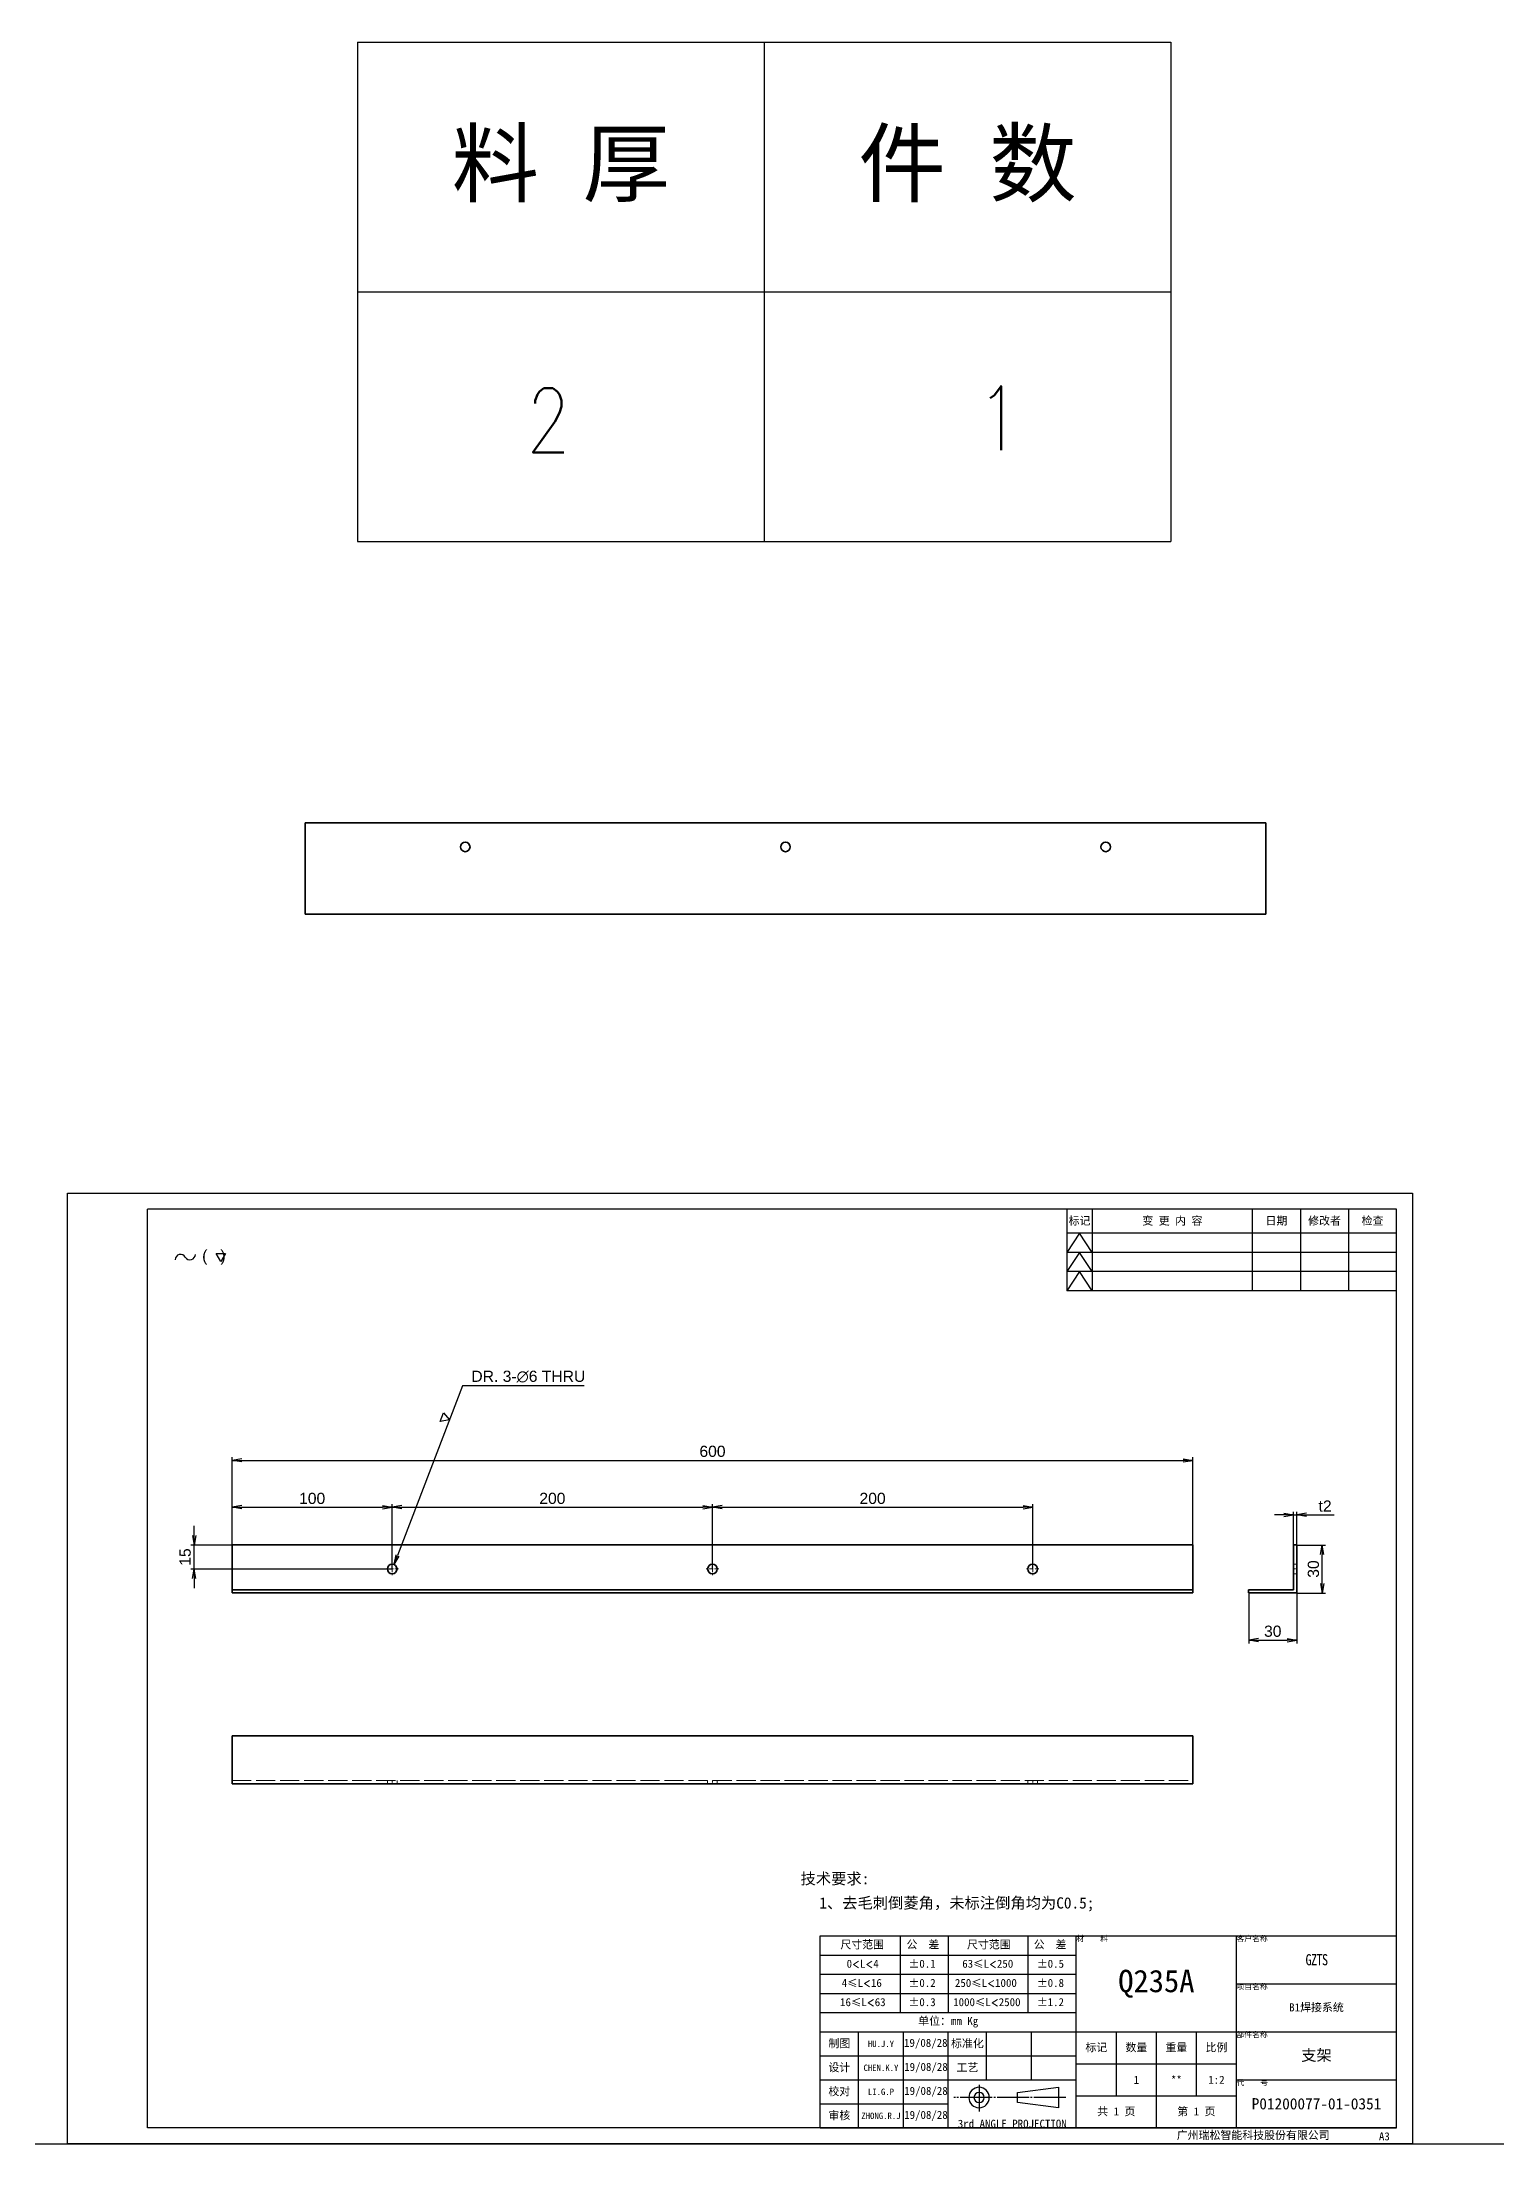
# Model space of a CAD drawing. Header units: millimetres. Extents: x -1727 to 307751, y -105919 to 6637.
# Drawn here: x 16112 to 17020, y -21091 to -19777 of the extents above; entities that cross this region are included whole.
import ezdxf
from ezdxf.enums import TextEntityAlignment as Align

# ---------------------------------------------------------------- set-up
doc = ezdxf.new("R2010")
doc.units = ezdxf.units.MM
for name, pattern in [('CENTER-HOKUTO', [23, 20, -1, 1, -1]), ('DASHDOT', [18.5, 12, -3, 0.5, -3]), ('DASHED', [15, 12, -3]), ('HIDDEN-HOKUTO', [3.8, 2.5, -1.3])]:
    doc.linetypes.add(name, pattern=pattern)
doc.layers.add('A3', color=7, linetype='Continuous', plot=False)
for name, color, linetype in [('AM_7', 2, 'CENTER-HOKUTO'), ('AM_HID', 1, 'HIDDEN-HOKUTO'), ('AM_VIS', 7, 'Continuous'), ('TITLE_FRAME', 7, 'Continuous'), ('WORD_DIM', 253, 'Continuous')]:
    doc.layers.add(name, color=color, linetype=linetype)
doc.layers.add('SOLID LINE', color=7, linetype='Continuous', lineweight=30)
doc.styles.add('DIM', font='txt.shx', dxfattribs={"width": 0.8, "bigfont": 'bigfont.shx'})
doc.styles.get("Standard").update_dxf_attribs({"font": 'arial.ttf'})
doc.dimstyles.new('RS-1-2', dxfattribs={"dimscale": 2, "dimtxt": 3.5, "dimasz": 3, "dimexe": 1, "dimexo": 0, "dimgap": 1, "dimtad": 3, "dimdsep": 46, "dimtxsty": 'Standard', "dimblk1": 'OPEN', "dimblk2": 'OPEN', "dimsah": 1, "dimcen": 0, "dimclrd": 256, "dimclre": 256, "dimclrt": 3, "dimadec": 0, "dimazin": 0, "dimtfac": 1, "dimtmove": 0, "dimatfit": 3, "dimfxl": 0, "dimtolj": 1, "dimtzin": 0, "dimarcsym": 0})

# ---------------------------------------------------------------- blocks, each defined once
blk = doc.blocks.new('shiage0')
at = {"layer": 'WORD_DIM', "color": 3, "linetype": 'Continuous'}
for centre, start, end in [((1.69, 0), 30, 180), ((4.61, 1.69), 210, 0)]:
    blk.add_arc(centre, 1.69, start, end, dxfattribs=at)
blk = doc.blocks.new('12')
at = {"layer": 'TITLE_FRAME', "color": 3, "linetype": 'Continuous'}
blk.add_lwpolyline([(20.46, 3.03), (19.01, 5.53), (21.9, 5.53)], close=True, dxfattribs=at)
blk.add_blockref('shiage0', (6.23, 3.56), dxfattribs=at)
blk.add_text('(   )', height=3.5, dxfattribs=at).set_placement((14.64, 3.08))
blk = doc.blocks.new('_OPEN')
at = {"color": 0}
for p, q in [((-1, 0.17), (0, 0)), ((-1, -0.17), (0, 0)), ((0, 0), (-1, 0))]:
    blk.add_line(p, q, dxfattribs=at)
blk = doc.blocks.new('*D799')
at = {"layer": 'DEFPOINTS', "color": 0, "linetype": 'Continuous', "ltscale": 5, "transparency": 16777216}
for p in [(16330.5, -20692.8), (16230.5, -20716.4), (16330.5, -20731.4)]:
    blk.add_point(p, dxfattribs=at)
at = {"layer": 'WORD_DIM', "linetype": 'Continuous', "lineweight": -2, "ltscale": 5, "transparency": 16777216}
for p, q in [((16230.5, -20716.4), (16230.5, -20690.8)), ((16236.5, -20692.8), (16324.5, -20692.8)), ((16330.5, -20731.4), (16330.5, -20690.8))]:
    blk.add_line(p, q, dxfattribs=at)
at = {"layer": 'WORD_DIM', "linetype": 'Continuous', "lineweight": -2, "ltscale": 5, "transparency": 16777216, "xscale": 6, "yscale": 6, "zscale": 6, "rotation": 180}
blk.add_blockref('_OPEN', (16230.5, -20692.8), dxfattribs=at)
at = {"layer": 'WORD_DIM', "linetype": 'Continuous', "lineweight": -2, "ltscale": 5, "transparency": 16777216, "xscale": 6, "yscale": 6, "zscale": 6}
blk.add_blockref('_OPEN', (16330.5, -20692.8), dxfattribs=at)
at = {"layer": 'WORD_DIM', "color": 3, "linetype": 'Continuous', "ltscale": 5, "transparency": 16777216, "insert": (16280.5, -20687.3), "char_height": 7, "attachment_point": 5}
blk.add_mtext('\\A1;100', dxfattribs=at)
blk = doc.blocks.new('*D800')
at = {"layer": 'DEFPOINTS', "color": 0, "linetype": 'Continuous', "ltscale": 5, "transparency": 16777216}
for p in [(16530.5, -20692.8), (16330.5, -20731.4), (16530.5, -20731.4)]:
    blk.add_point(p, dxfattribs=at)
at = {"layer": 'WORD_DIM', "linetype": 'Continuous', "lineweight": -2, "ltscale": 5, "transparency": 16777216}
for p, q in [((16330.5, -20731.4), (16330.5, -20690.8)), ((16336.5, -20692.8), (16524.5, -20692.8)), ((16530.5, -20731.4), (16530.5, -20690.8))]:
    blk.add_line(p, q, dxfattribs=at)
at = {"layer": 'WORD_DIM', "linetype": 'Continuous', "lineweight": -2, "ltscale": 5, "transparency": 16777216, "xscale": 6, "yscale": 6, "zscale": 6, "rotation": 180}
blk.add_blockref('_OPEN', (16330.5, -20692.8), dxfattribs=at)
at = {"layer": 'WORD_DIM', "linetype": 'Continuous', "lineweight": -2, "ltscale": 5, "transparency": 16777216, "xscale": 6, "yscale": 6, "zscale": 6}
blk.add_blockref('_OPEN', (16530.5, -20692.8), dxfattribs=at)
at = {"layer": 'WORD_DIM', "color": 3, "linetype": 'Continuous', "ltscale": 5, "transparency": 16777216, "insert": (16430.5, -20687.3), "char_height": 7, "attachment_point": 5}
blk.add_mtext('\\A1;200', dxfattribs=at)
blk = doc.blocks.new('*D801')
at = {"layer": 'DEFPOINTS', "color": 0, "linetype": 'Continuous', "ltscale": 5, "transparency": 16777216}
for p in [(16730.5, -20692.8), (16530.5, -20731.4), (16730.5, -20731.4)]:
    blk.add_point(p, dxfattribs=at)
at = {"layer": 'WORD_DIM', "linetype": 'Continuous', "lineweight": -2, "ltscale": 5, "transparency": 16777216}
for p, q in [((16530.5, -20731.4), (16530.5, -20690.8)), ((16536.5, -20692.8), (16724.5, -20692.8)), ((16730.5, -20731.4), (16730.5, -20690.8))]:
    blk.add_line(p, q, dxfattribs=at)
at = {"layer": 'WORD_DIM', "linetype": 'Continuous', "lineweight": -2, "ltscale": 5, "transparency": 16777216, "xscale": 6, "yscale": 6, "zscale": 6, "rotation": 180}
blk.add_blockref('_OPEN', (16530.5, -20692.8), dxfattribs=at)
at = {"layer": 'WORD_DIM', "linetype": 'Continuous', "lineweight": -2, "ltscale": 5, "transparency": 16777216, "xscale": 6, "yscale": 6, "zscale": 6}
blk.add_blockref('_OPEN', (16730.5, -20692.8), dxfattribs=at)
at = {"layer": 'WORD_DIM', "color": 3, "linetype": 'Continuous', "ltscale": 5, "transparency": 16777216, "insert": (16630.5, -20687.3), "char_height": 7, "attachment_point": 5}
blk.add_mtext('\\A1;200', dxfattribs=at)
blk = doc.blocks.new('*D802')
at = {"layer": 'DEFPOINTS', "color": 0, "linetype": 'Continuous', "ltscale": 5, "transparency": 16777216}
for p in [(16830.5, -20663.5), (16230.5, -20716.4), (16830.5, -20716.4)]:
    blk.add_point(p, dxfattribs=at)
at = {"layer": 'WORD_DIM', "linetype": 'Continuous', "lineweight": -2, "ltscale": 5, "transparency": 16777216}
for p, q in [((16230.5, -20716.4), (16230.5, -20661.5)), ((16236.5, -20663.5), (16824.5, -20663.5)), ((16830.5, -20716.4), (16830.5, -20661.5))]:
    blk.add_line(p, q, dxfattribs=at)
at = {"layer": 'WORD_DIM', "linetype": 'Continuous', "lineweight": -2, "ltscale": 5, "transparency": 16777216, "xscale": 6, "yscale": 6, "zscale": 6, "rotation": 180}
blk.add_blockref('_OPEN', (16230.5, -20663.5), dxfattribs=at)
at = {"layer": 'WORD_DIM', "linetype": 'Continuous', "lineweight": -2, "ltscale": 5, "transparency": 16777216, "xscale": 6, "yscale": 6, "zscale": 6}
blk.add_blockref('_OPEN', (16830.5, -20663.5), dxfattribs=at)
at = {"layer": 'WORD_DIM', "color": 3, "linetype": 'Continuous', "ltscale": 5, "transparency": 16777216, "insert": (16530.5, -20657.9), "char_height": 7, "attachment_point": 5}
blk.add_mtext('\\A1;600', dxfattribs=at)
blk = doc.blocks.new('*D803')
at = {"layer": 'DEFPOINTS', "color": 0, "linetype": 'Continuous', "ltscale": 5, "transparency": 16777216}
for p in [(16865.4, -20746.4), (16895.4, -20744.2), (16895.4, -20775.9)]:
    blk.add_point(p, dxfattribs=at)
at = {"layer": 'WORD_DIM', "linetype": 'Continuous', "lineweight": -2, "ltscale": 5, "transparency": 16777216}
for p, q in [((16865.4, -20746.4), (16865.4, -20777.9)), ((16895.4, -20744.2), (16895.4, -20777.9)), ((16871.4, -20775.9), (16889.4, -20775.9))]:
    blk.add_line(p, q, dxfattribs=at)
at = {"layer": 'WORD_DIM', "linetype": 'Continuous', "lineweight": -2, "ltscale": 5, "transparency": 16777216, "xscale": 6, "yscale": 6, "zscale": 6, "rotation": 180}
blk.add_blockref('_OPEN', (16865.4, -20775.9), dxfattribs=at)
at = {"layer": 'WORD_DIM', "linetype": 'Continuous', "lineweight": -2, "ltscale": 5, "transparency": 16777216, "xscale": 6, "yscale": 6, "zscale": 6}
blk.add_blockref('_OPEN', (16895.4, -20775.9), dxfattribs=at)
at = {"layer": 'WORD_DIM', "color": 3, "linetype": 'Continuous', "ltscale": 5, "transparency": 16777216, "insert": (16880.4, -20770.3), "char_height": 7, "attachment_point": 5}
blk.add_mtext('\\A1;30', dxfattribs=at)
blk = doc.blocks.new('*D804')
at = {"layer": 'DEFPOINTS', "color": 0, "linetype": 'Continuous', "ltscale": 5, "transparency": 16777216}
for p in [(16895.4, -20716.4), (16911.3, -20716.4), (16895.4, -20746.4)]:
    blk.add_point(p, dxfattribs=at)
at = {"layer": 'WORD_DIM', "linetype": 'Continuous', "lineweight": -2, "ltscale": 5, "transparency": 16777216}
for p, q in [((16895.4, -20716.4), (16913.3, -20716.4)), ((16911.3, -20740.4), (16911.3, -20722.4)), ((16895.4, -20746.4), (16913.3, -20746.4))]:
    blk.add_line(p, q, dxfattribs=at)
at = {"layer": 'WORD_DIM', "linetype": 'Continuous', "lineweight": -2, "ltscale": 5, "transparency": 16777216, "xscale": 6, "yscale": 6, "zscale": 6}
for p, rotation in [((16911.3, -20716.4), 90), ((16911.3, -20746.4), 270)]:
    blk.add_blockref('_OPEN', p, dxfattribs=dict(at, rotation=rotation))
at = {"layer": 'WORD_DIM', "color": 3, "linetype": 'Continuous', "ltscale": 5, "transparency": 16777216, "insert": (16905.8, -20731.4), "char_height": 7, "attachment_point": 5, "rotation": 90}
blk.add_mtext('\\A1;30', dxfattribs=at)
blk = doc.blocks.new('*D805')
at = {"layer": 'DEFPOINTS', "color": 0, "linetype": 'Continuous', "ltscale": 5, "transparency": 16777216}
for p in [(16895.4, -20697.6), (16893.4, -20716.4), (16895.4, -20716.4)]:
    blk.add_point(p, dxfattribs=at)
at = {"layer": 'WORD_DIM', "linetype": 'Continuous', "lineweight": -2, "ltscale": 5, "transparency": 16777216}
for p, q in [((16893.4, -20716.4), (16893.4, -20695.6)), ((16895.4, -20716.4), (16895.4, -20695.6)), ((16887.4, -20697.6), (16881.4, -20697.6)), ((16893.4, -20697.6), (16895.4, -20697.6)), ((16901.4, -20697.6), (16918.8, -20697.6))]:
    blk.add_line(p, q, dxfattribs=at)
at = {"layer": 'WORD_DIM', "linetype": 'Continuous', "lineweight": -2, "ltscale": 5, "transparency": 16777216, "xscale": 6, "yscale": 6, "zscale": 6}
blk.add_blockref('_OPEN', (16893.4, -20697.6), dxfattribs=at)
at = {"layer": 'WORD_DIM', "linetype": 'Continuous', "lineweight": -2, "ltscale": 5, "transparency": 16777216, "xscale": 6, "yscale": 6, "zscale": 6, "rotation": 180}
blk.add_blockref('_OPEN', (16895.4, -20697.6), dxfattribs=at)
at = {"layer": 'WORD_DIM', "color": 3, "linetype": 'Continuous', "ltscale": 5, "transparency": 16777216, "insert": (16913.1, -20692.1), "char_height": 7, "attachment_point": 5}
blk.add_mtext('\\A1;t2', dxfattribs=at)
blk = doc.blocks.new('*D806')
at = {"layer": 'DEFPOINTS', "color": 0, "linetype": 'Continuous', "ltscale": 5, "transparency": 16777216}
for p in [(16329.4, -20734.2), (16331.6, -20728.6)]:
    blk.add_point(p, dxfattribs=at)
at = {"layer": 'WORD_DIM', "linetype": 'Continuous', "lineweight": -2, "ltscale": 5, "transparency": 16777216}
for p, q in [((16374.3, -20617), (16333.7, -20723)), ((16450.3, -20617), (16374.3, -20617))]:
    blk.add_line(p, q, dxfattribs=at)
at = {"layer": 'WORD_DIM', "linetype": 'Continuous', "lineweight": -2, "ltscale": 5, "transparency": 16777216, "xscale": 6, "yscale": 6, "zscale": 6, "rotation": 249.0302256925835}
blk.add_blockref('_OPEN', (16331.6, -20728.6), dxfattribs=at)
at = {"layer": 'WORD_DIM', "color": 3, "linetype": 'Continuous', "ltscale": 5, "transparency": 16777216, "insert": (16415.5, -20611.2), "char_height": 7, "attachment_point": 5}
blk.add_mtext('\\A1;DR. 3-∅6 THRU', dxfattribs=at)
blk = doc.blocks.new('shiage1')
at = {"layer": 'WORD_DIM', "color": 3, "linetype": 'Continuous'}
for p, q in [((0, 0), (-1.44, 2.5)), ((-1.44, 2.5), (1.44, 2.5)), ((1.44, 2.5), (0, 0))]:
    blk.add_line(p, q, dxfattribs=at)
blk = doc.blocks.new('*D821')
at = {"layer": 'DEFPOINTS', "color": 0, "linetype": 'Continuous', "ltscale": 5, "transparency": 16777216}
for p in [(16206.8, -20716.4), (16230.5, -20716.4), (16330.5, -20731.4)]:
    blk.add_point(p, dxfattribs=at)
at = {"layer": 'WORD_DIM', "linetype": 'Continuous', "lineweight": -2, "ltscale": 5, "transparency": 16777216}
for p, q in [((16206.8, -20710.4), (16206.8, -20704.4)), ((16230.5, -20716.4), (16204.8, -20716.4)), ((16206.8, -20731.4), (16206.8, -20716.4)), ((16330.5, -20731.4), (16204.8, -20731.4)), ((16206.8, -20737.4), (16206.8, -20743.4))]:
    blk.add_line(p, q, dxfattribs=at)
at = {"layer": 'WORD_DIM', "linetype": 'Continuous', "lineweight": -2, "ltscale": 5, "transparency": 16777216, "xscale": 6, "yscale": 6, "zscale": 6}
for p, rotation in [((16206.8, -20716.4), 270), ((16206.8, -20731.4), 90)]:
    blk.add_blockref('_OPEN', p, dxfattribs=dict(at, rotation=rotation))
at = {"layer": 'WORD_DIM', "color": 3, "linetype": 'Continuous', "ltscale": 5, "transparency": 16777216, "insert": (16201.2, -20723.9), "char_height": 7, "attachment_point": 5, "rotation": 90}
blk.add_mtext('\\A1;15', dxfattribs=at)
blk = doc.blocks.new('*T16')
at = {"color": 0, "linetype": 'ByBlock', "lineweight": -2, "transparency": 16777216}
for p, q in [((0, 0), (127, 0)), ((0, 0), (0, -78)), ((63.5, 0), (63.5, -78)), ((127, 0), (127, -78)), ((0, -39), (127, -39)), ((0, -78), (127, -78))]:
    blk.add_line(p, q, dxfattribs=at)
at = {"color": 0, "transparency": 16777216, "char_height": 10, "width": 60.5, "attachment_point": 5}
for s, insert in [('{\\fSimSun|b0|i0|c134|p2;料 厚}', (31.75, -19.5)), ('{\\fSimSun|b0|i0|c134|p2;件 数}', (95.25, -19.5))]:
    blk.add_mtext(s, dxfattribs=dict(at, insert=insert))
blk = doc.blocks.new('拆图参数')
blk.add_blockref('*T16', (-63.5, 78))
at = {"style": 'DIM', "width": 0.8}
blk.add_attdef('6', text='', height=10, dxfattribs=at).set_placement((-37.13, 18.91), align=Align.MIDDLE_LEFT)
blk.add_attdef('1', text='', height=10, dxfattribs=at).set_placement((36.65, 19.27), align=Align.MIDDLE_CENTER)

msp = doc.modelspace()

# ---------------------------------------------------------------- linework, layer by layer
msp.add_line((-591.11251, -21090.61879), (40486.51144, -21090.61879))
at = {"layer": 'A3', "linetype": 'Continuous'}
msp.add_lwpolyline([(16127.7187, -20496.5619), (16967.7187, -20496.5619), (16967.7187, -21090.5619), (16127.7187, -21090.5619)], close=True, dxfattribs=at)
at = {"layer": 'AM_7', "linetype": 'DASHDOT', "lineweight": 13, "ltscale": 0.195}
for p, q in [((16334.38746, -20731.36061), (16326.58747, -20731.36061)), ((16534.38746, -20731.36061), (16526.58747, -20731.36061)), ((16734.38746, -20731.36061), (16726.58747, -20731.36061))]:
    msp.add_line(p, q, dxfattribs=at)
at = {"layer": 'AM_7', "linetype": 'DASHDOT', "lineweight": 13, "ltscale": 0.194995}
for p, q in [((16330.48749, -20727.46071), (16330.48749, -20735.26052)), ((16530.48749, -20727.46071), (16530.48749, -20735.26052)), ((16730.48749, -20727.46071), (16730.48749, -20735.26052))]:
    msp.add_line(p, q, dxfattribs=at)
at = {"layer": 'AM_7', "linetype": 'DASHDOT', "lineweight": 13, "ltscale": 0.060014}
msp.add_line((16895.5524, -20731.36061), (16893.15182, -20731.36061), dxfattribs=at)
at = {"layer": 'AM_7', "linetype": 'DASHDOT', "lineweight": 13, "ltscale": 0.059999}
for p, q in [((16330.48749, -20865.73049), (16330.48749, -20863.33052)), ((16530.48749, -20865.73049), (16530.48749, -20863.33052)), ((16730.48749, -20865.73049), (16730.48749, -20863.33052))]:
    msp.add_line(p, q, dxfattribs=at)
at = {"layer": 'AM_HID', "linetype": 'DASHED', "lineweight": 13, "ltscale": 0.05}
for p, q in [((16895.35232, -20728.36061), (16893.35232, -20728.36061)), ((16895.35232, -20728.36061), (16893.35232, -20728.36061)), ((16895.35232, -20728.36061), (16893.35232, -20728.36061)), ((16895.35232, -20734.36061), (16893.35232, -20734.36061)), ((16895.35232, -20734.36061), (16893.35232, -20734.36061)), ((16895.35232, -20734.36061), (16893.35232, -20734.36061)), ((16327.48749, -20865.53051), (16327.48749, -20863.53051)), ((16333.48749, -20865.53051), (16333.48749, -20863.53051)), ((16527.48749, -20865.53051), (16527.48749, -20863.53051)), ((16533.48749, -20865.53051), (16533.48749, -20863.53051)), ((16727.48749, -20865.53051), (16727.48749, -20863.53051)), ((16733.48749, -20865.53051), (16733.48749, -20863.53051))]:
    msp.add_line(p, q, dxfattribs=at)
at = {"layer": 'AM_HID', "linetype": 'DASHED', "lineweight": 13}
msp.add_line((16230.48761, -20863.53051), (16830.48761, -20863.53051), dxfattribs=at)
at = {"layer": 'AM_VIS', "lineweight": 35}
for p, q in [((16876.09739, -20265.19015), (16276.09739, -20265.19015)), ((16276.09739, -20265.19015), (16276.09739, -20322.19015)), ((16876.09739, -20322.19015), (16876.09739, -20265.19015)), ((16876.09739, -20322.19015), (16276.09739, -20322.19015)), ((16830.48761, -20716.36061), (16230.48761, -20716.36061)), ((16230.48761, -20716.36061), (16230.48761, -20744.36061)), ((16830.48761, -20744.36061), (16830.48761, -20716.36061)), ((16893.35232, -20744.36061), (16893.35232, -20716.36061)), ((16895.35232, -20716.36061), (16895.35232, -20746.36061)), ((16830.48761, -20744.36061), (16230.48761, -20744.36061)), ((16830.48761, -20746.36061), (16230.48761, -20746.36061)), ((16865.35232, -20744.36061), (16893.35232, -20744.36061)), ((16895.35232, -20746.36061), (16865.35232, -20746.36061)), ((16230.48761, -20835.53051), (16230.48761, -20865.53051)), ((16830.48761, -20835.53051), (16230.48761, -20835.53051)), ((16830.48761, -20865.53051), (16830.48761, -20835.53051)), ((16830.48761, -20865.53051), (16230.48761, -20865.53051))]:
    msp.add_line(p, q, dxfattribs=at)
at = {"layer": 'AM_VIS', "linetype": 'Continuous'}
for p, q in [((16957.7187, -20506.5619), (16177.7187, -20506.5619)), ((16177.7187, -21080.5619), (16177.7187, -20506.5619)), ((16957.7187, -21080.5619), (16957.7187, -20506.5619)), ((16957.7187, -21080.5619), (16177.7187, -21080.5619))]:
    msp.add_line(p, q, dxfattribs=at)
at = {"layer": 'AM_VIS', "lineweight": 35, "ltscale": 0.05}
for p, q in [((16893.35232, -20716.36061), (16895.35232, -20716.36061)), ((16230.48761, -20746.36061), (16230.48761, -20744.36061)), ((16830.48761, -20746.36061), (16830.48761, -20744.36061)), ((16865.35232, -20746.36061), (16865.35232, -20744.36061))]:
    msp.add_line(p, q, dxfattribs=at)
at = {"layer": 'AM_VIS', "lineweight": 35}
for centre in [(16376.09727, -20280.19015), (16576.09727, -20280.19015), (16776.09727, -20280.19015), (16330.48749, -20731.36061), (16530.48749, -20731.36061), (16730.48749, -20731.36061)]:
    msp.add_circle(centre, 3, dxfattribs=at)
at = {"layer": 'TITLE_FRAME', "linetype": 'Continuous'}
for p, q in [((16751.7187, -20506.5619), (16751.7187, -20557.5619)), ((16767.7187, -20506.5619), (16767.7187, -20557.5619)), ((16867.7187, -20557.5619), (16867.7187, -20506.5619)), ((16897.7187, -20506.5619), (16897.7187, -20557.5619)), ((16927.7187, -20506.5619), (16927.7187, -20557.5619)), ((16957.7187, -20557.5619), (16957.7187, -20506.5619)), ((16957.7187, -20521.5619), (16751.7187, -20521.5619)), ((16759.7187, -20521.5619), (16751.7187, -20533.5619)), ((16767.7187, -20533.5619), (16759.7187, -20521.5619)), ((16957.7187, -20533.5619), (16751.7187, -20533.5619)), ((16759.7187, -20533.5619), (16751.7187, -20545.5619)), ((16767.7187, -20545.5619), (16759.7187, -20533.5619)), ((16957.7187, -20545.5619), (16751.7187, -20545.5619)), ((16759.7187, -20545.5619), (16751.7187, -20557.5619)), ((16767.7187, -20557.5619), (16759.7187, -20545.5619)), ((16957.7187, -20557.5619), (16751.7187, -20557.5619)), ((16597.7187, -20960.5619), (16957.7187, -20960.5619)), ((16597.7187, -21080.5619), (16597.7187, -20960.5619)), ((16597.7187, -20972.5619), (16757.7187, -20972.5619)), ((16647.7187, -20960.5619), (16647.7187, -21008.5619)), ((16677.7187, -20960.5619), (16677.7187, -21008.5619)), ((16727.7187, -21008.5619), (16727.7187, -20960.5619)), ((16757.7187, -21080.5619), (16757.7187, -20960.5619)), ((16857.7187, -21080.5619), (16857.7187, -20960.5619)), ((16957.7187, -21080.5619), (16957.7187, -20960.5619)), ((16597.7187, -20984.5619), (16757.7187, -20984.5619)), ((16597.7187, -20996.5619), (16757.7187, -20996.5619)), ((16857.7187, -20990.5619), (16957.7187, -20990.5619)), ((16597.7187, -21008.5619), (16757.7187, -21008.5619)), ((16597.7187, -21020.5619), (16957.7187, -21020.5619)), ((16621.7187, -21080.5619), (16621.7187, -21020.5619)), ((16649.7187, -21080.5619), (16649.7187, -21020.5619)), ((16677.7187, -21080.5619), (16677.7187, -21020.5619)), ((16701.7187, -21050.5619), (16701.7187, -21020.5619)), ((16729.7187, -21050.5619), (16729.7187, -21020.5619)), ((16782.7187, -21060.5619), (16782.7187, -21020.5619)), ((16807.7187, -21080.5619), (16807.7187, -21020.5619)), ((16832.7187, -21060.5619), (16832.7187, -21020.5619)), ((16597.7187, -21035.5619), (16757.7187, -21035.5619)), ((16597.7187, -21050.5619), (16757.7187, -21050.5619)), ((16757.7187, -21040.5619), (16857.7187, -21040.5619)), ((16857.7187, -21050.5619), (16957.7187, -21050.5619)), ((16757.7187, -21060.5619), (16857.7187, -21060.5619)), ((16597.7187, -21065.5619), (16677.7187, -21065.5619)), ((16597.7187, -21080.5619), (16957.7187, -21080.5619)), ((16597.7187, -21080.5619), (16957.7187, -21080.5619))]:
    msp.add_line(p, q, dxfattribs=at)
at = {"layer": 'TITLE_FRAME', "color": 2, "linetype": 'CENTER-HOKUTO'}
for p, q in [((16751.19887, -21061.59706), (16681.18287, -21061.59706)), ((16696.98767, -21053.72506), (16696.98767, -21070.26266))]:
    msp.add_line(p, q, dxfattribs=at)
at = {"layer": 'TITLE_FRAME', "color": 3, "linetype": 'Continuous'}
for p, q in [((16720.98767, -21058.39706), (16746.58767, -21055.19706)), ((16720.98767, -21064.79706), (16720.98767, -21058.39706)), ((16746.58767, -21067.99706), (16720.98767, -21064.79706)), ((16746.58767, -21055.19706), (16746.58767, -21067.99706))]:
    msp.add_line(p, q, dxfattribs=at)
for radius in [6.4, 3.2]:
    msp.add_arc((16696.98767, -21061.59706), radius, 0, 359.98938268, dxfattribs=at)

# ---------------------------------------------------------------- block references
at = {"xscale": 4, "yscale": 4, "zscale": 4}
msp.add_blockref('拆图参数', (16562.81396, -20089.32624), dxfattribs=at).add_auto_attribs({'1': '1', '6': '2'})
at = {"layer": 'WORD_DIM', "color": 4, "linetype": 'Continuous', "ltscale": 5, "xscale": 2, "yscale": 2, "zscale": 2}
msp.add_blockref('12', (16182.52092, -20545.28217), dxfattribs=at)
at = {"layer": 'WORD_DIM', "color": 3, "linetype": 'Continuous', "ltscale": 5, "xscale": 2.000000000001089, "yscale": 2, "zscale": 2, "rotation": 69.03022569249966}
msp.add_blockref('shiage1', (16366.18093, -20638.22922), dxfattribs=at)

# ---------------------------------------------------------------- texts
at = {"layer": 'SOLID LINE', "ltscale": 0.5}
for s, insert, char_height, width, attachment_point in [('\\pt30;{\\fSimHei|b0|i0|c134|p2;\\C3;标记}', (16759.7187, -20514.0619), 5, 16, 5), ('\\pt30;{\\fSimHei|b0|i0|c134|p2;\\C3;变 更 内 容}', (16817.7187, -20514.0619), 5, 100, 5), ('\\pt30;{\\fSimHei|b0|i0|c134|p2;\\C3;日期}', (16882.7187, -20514.0619), 5, 30, 5), ('\\pt30;{\\fSimHei|b0|i0|c134|p2;\\C3;修改者}', (16912.7187, -20514.0619), 5, 30, 5), ('\\pt30;{\\fSimHei|b0|i0|c134|p2;\\C3;检查}', (16942.7187, -20514.0619), 5, 30, 5), ('\\pt42;{\\fSimHei|b0|i0|c134|p2;\\C3;技术要求:}', (16585.51948, -20921.36589), 7, 60.121052, 1), ('\\pt42;{\\fSimHei|b0|i0|c134|p2;\\C3;\\P1、去毛刺倒菱角，未标注倒角均为C0.5;}', (16597.21813, -20924.84831), 7, 223.1818704, 1), ('{\\fSimHei|b0|i0|c134|p2;\\C3;材    料}', (16757.7187, -20960.5619), 3.5, 100, 1), ('\\pt21;{\\fSimHei|b0|i0|c134|p2;\\C3;客户名称}', (16857.7187, -20960.5619), 3.5, 100, 1), ('\\pt30;{\\fSimHei|b0|i0|c134|p2;\\C3;尺寸范围}', (16610.35863, -20963.50402), 5, 90.6030377, 1), ('\\pt30;{\\fSimHei|b0|i0|c134|p2;\\C3;公  差}', (16651.66611, -20963.50402), 5, 90.6030377, 1), ('\\pt30;{\\fSimHei|b0|i0|c134|p2;\\C3;尺寸范围}', (16689.45353, -20963.50402), 5, 90.6030377, 1), ('\\pt30;{\\fSimHei|b0|i0|c134|p2;\\C3;公  差}', (16731.13083, -20963.50402), 5, 90.6030377, 1), ('{\\fSimHei|b0|i0|c134|p2;\\W0.8;\\T0.9;\\C3;GZTS}', (16907.7187, -20975.5619), 7, 100, 5), ('\\pt30;{\\fSimHei|b0|i0|c134|p2;\\C3;0\\Fromans,bigfont|c134;\\H0.9583x;<\\fSimHei|b0|i0|c134|p2;\\H1.044x;L\\Fromans,bigfont|c134;\\H0.9583x;<\\fSimHei|b0|i0|c134|p2;\\H1.044x;4}', (16614.27977, -20975.50402), 5, 90.6030377, 1), ('\\pt30;{\\fSimHei|b0|i0|c134|p2;\\C3;%%P0.1}', (16652.88339, -20975.50402), 5, 90.6030377, 1), ('\\pt30;{\\fSimHei|b0|i0|c134|p2;\\C3;63\\H0.9583x;≤\\H1.044x;L\\Fromans,bigfont|c134;\\H0.9579x;<\\fSimHei|b0|i0|c134|p2;\\H1.044x;250}', (16686.48607, -20975.50402), 5, 90.6030377, 1), ('\\pt30;{\\fSimHei|b0|i0|c134|p2;\\C3;%%P0.5}', (16733.02404, -20975.50402), 5, 90.6030377, 1), ('\\pt84;{\\fSimHei|b0|i0|c134|p2;\\C3;Q235A}', (16807.7187, -20990.5619), 14, 100, 5), ('\\pt30;{\\fSimHei|b0|i0|c134|p2;\\C3;16\\H0.9583x;≤\\H1.044x;L\\Fromans,bigfont|c134;\\H0.9579x;<\\fSimHei|b0|i0|c134|p2;\\H1.044x;63}', (16610.18164, -20999.50402), 5, 90.6030377, 1), ('\\pt30;{\\fSimHei|b0|i0|c134|p2;\\C3;4\\H0.9583x;≤\\H1.043x;L\\Fromans,bigfont|c134;\\H0.9588x;<\\fSimHei|b0|i0|c134|p2;\\H1.043x;16}', (16611.21173, -20987.50402), 5, 90.6030377, 1), ('\\pt30;{\\fSimHei|b0|i0|c134|p2;\\C3;%%P0.2}', (16652.88339, -20987.50402), 5, 90.6030377, 1), ('\\pt30;{\\fSimHei|b0|i0|c134|p2;\\C3;%%P0.3}', (16652.88339, -20999.50402), 5, 90.6030377, 1), ('\\pt30;{\\fSimHei|b0|i0|c134|p2;\\C3;250\\H0.9583x;≤\\H1.044x;L\\Fromans,bigfont|c134;\\H0.9579x;<\\fSimHei|b0|i0|c134|p2;\\H1.044x;1000}', (16681.92079, -20987.50402), 5, 90.6030377, 1), ('\\pt30;{\\fSimHei|b0|i0|c134|p2;\\C3;%%P0.8}', (16733.02404, -20987.50402), 5, 90.6030377, 1), ('\\pt30;{\\fSimHei|b0|i0|c134|p2;\\C3;%%P1.2}', (16733.02404, -20999.50402), 5, 90.6030377, 1), ('\\pt21;{\\fSimHei|b0|i0|c134|p2;\\C3;项目名称}', (16857.7187, -20990.5619), 3.5, 100, 1), ('\\pt30;{\\fSimHei|b0|i0|c134|p2;\\C3;单位：mm Kg}', (16677.7187, -21014.5619), 5, 160, 5), ('{\\fSimHei|b0|i0|c134|p2;\\C3;B1焊接系统}', (16907.7187, -21005.5619), 5, 100, 5), ('\\pt30;{\\fSimHei|b0|i0|c134|p2;\\C3;制图}', (16609.7187, -21028.0619), 5, 24, 5), ('\\pt240;{\\fSimHei|b0|i0|c134|p2;\\C3;19/08/28}', (16663.7187, -21028.0619), 5, 28, 5), ('\\pt30;{\\fSimHei|b0|i0|c134|p2;\\C3;标准化}', (16689.7187, -21028.0619), 5, 24, 5), ('\\pt21;{\\fSimHei|b0|i0|c134|p2;\\C3;部件名称}', (16857.7187, -21020.5619), 3.5, 100, 1), ('\\pt144;{\\fSimHei|b0|i0|c134|p2;\\H0.8x;\\C3;HU.J.Y}', (16635.7187, -21028.0619), 5, 28, 5), ('\\pt30;{\\fSimHei|b0|i0|c134|p2;\\C3;标记}', (16770.2187, -21030.5619), 5, 25, 5), ('\\pt30;{\\fSimHei|b0|i0|c134|p2;\\C3;数量}', (16795.2187, -21030.5619), 5, 25, 5), ('\\pt30;{\\fSimHei|b0|i0|c134|p2;\\C3;重量}', (16820.2187, -21030.5619), 5, 25, 5), ('\\pt30;{\\fSimHei|b0|i0|c134|p2;\\C3;比例}', (16845.2187, -21030.5619), 5, 25, 5), ('{\\fSimHei|b0|i0|c134|p2;\\C3;支架}', (16907.7187, -21035.5619), 7, 100, 5), ('\\pt30;{\\fSimHei|b0|i0|c134|p2;\\C3;设计}', (16609.7187, -21043.0619), 5, 24, 5), ('\\pt1152;{\\fSimHei|b0|i0|c134|p2;\\H0.8x;\\C3;CHEN.K.Y}', (16635.7187, -21043.0619), 5, 28, 5), ('\\pt240;{\\fSimHei|b0|i0|c134|p2;\\C3;19/08/28}', (16663.81998, -21043.0619), 5, 27.7974572, 5), ('\\pt30;{\\fSimHei|b0|i0|c134|p2;\\C3;工艺}', (16689.7187, -21043.0619), 5, 24, 5), ('\\pt30;{\\fSimHei|b0|i0|c134|p2;\\C3;1}', (16795.2187, -21050.5619), 5, 25, 5), ('\\pt30;{\\fSimHei|b0|i0|c134|p2;\\C3;**}', (16820.2187, -21050.5619), 5, 25, 5), ('\\pt30;{\\fSimHei|b0|i0|c134|p2;\\C3;1:2}', (16845.2187, -21050.5619), 5, 25, 5), ('\\pt21;{\\fSimHei|b0|i0|c134|p2;\\C3;代    号}', (16857.7187, -21050.5619), 3.5, 100, 1), ('\\pt30;{\\fSimHei|b0|i0|c134|p2;\\C3;校对}', (16609.7187, -21058.0619), 5, 24, 5), ('\\pt144;{\\fSimHei|b0|i0|c134|p2;\\H0.8x;\\C3;LI.G.P}', (16635.7187, -21058.0619), 5, 28, 5), ('\\pt240;{\\fSimHei|b0|i0|c134|p2;\\C3;19/08/28}', (16663.81998, -21058.0619), 5, 27.7974572, 5), ('{\\fSimHei|b0|i0|c134|p2;\\C3;P01200077-01-0351}', (16907.7187, -21065.5619), 7, 100, 5), ('\\pt30;{\\fSimHei|b0|i0|c134|p2;\\C3;审核}', (16609.7187, -21073.0619), 5, 24, 5), ('\\pt144;{\\fSimHei|b0|i0|c134|p2;\\H0.8x;\\C3;ZHONG.R.J}', (16635.7187, -21073.0619), 5, 28, 5), ('\\pt240;{\\fSimHei|b0|i0|c134|p2;\\C3;19/08/28}', (16663.81998, -21073.0619), 5, 27.7974572, 5), ('{\\fSimHei|b0|i0|c134|p2;\\C3;3rd ANGLE PROJECTION}', (16717.7187, -21080.5619), 5, 80, 8), ('\\pt30;{\\fSimHei|b0|i0|c134|p2;\\C3;共 1 页}', (16782.7187, -21070.5619), 5, 50, 5), ('\\pt30;{\\fSimHei|b0|i0|c134|p2;\\C3;第 1 页}', (16832.7187, -21070.5619), 5, 50, 5), ('\\pt30;{\\fSimHei|b0|i0|c134|p2;\\C3;广州瑞松智能科技股份有限公司}', (16820.45593, -21082.63285), 5, 157.1236163, 1), ('\\pt30;{\\fSimHei|b0|i0|c134|p2;\\C3;A3}', (16946.69644, -21083.35671), 5, 157.1236163, 1)]:
    msp.add_mtext(s, dxfattribs=dict(at, insert=insert, char_height=char_height, width=width, attachment_point=attachment_point))
at = {"layer": 'SOLID LINE', "ltscale": 0.5, "insert": (16680.82339, -20999.50402), "char_height": 5, "width": 90.6030377, "attachment_point": 1, "line_spacing_factor": 0.72}
msp.add_mtext('\\pt30;{\\fSimHei|b0|i0|c134|p2;\\C3;1000\\H0.9583x;≤\\H1.044x;L\\Fromans,bigfont|c134;\\H0.9579x;<\\fSimHei|b0|i0|c134|p2;\\H1.044x;2500}', dxfattribs=at)

# ---------------------------------------------------------------- dimensions: what is measured, and where the dimension line sits
at = {"layer": 'WORD_DIM', "linetype": 'Continuous', "ltscale": 5}
dim = msp.add_diameter_dim_2p(p1=(16329.41387, -20734.16192), p2=(16331.56112, -20728.55931), text='DR. 3-<> THRU', dimstyle='RS-1-2', override={"dimtoh": 1, "dimtofl": 0}, dxfattribs=at)
dim.commit()
dim.dimension.update_dxf_attribs({"geometry": '*D806', "text_midpoint": (16415.52885, -20616.96964), "dimtype": 163})
for base, p1, p2, picture, middle in [((16830.48761, -20663.4509), (16230.48761, -20716.36061), (16830.48761, -20716.36061), '*D802', (16530.48761, -20657.87689)), ((16330.48746, -20692.82554), (16230.48761, -20716.36061), (16330.48746, -20731.36061), '*D799', (16280.48754, -20687.25153)), ((16895.35232, -20775.87243), (16865.35232, -20746.36061), (16895.35232, -20744.17551), '*D803', (16880.35232, -20770.29603))]:
    dim = msp.add_linear_dim(base=base, p1=p1, p2=p2, dimstyle='RS-1-2', dxfattribs=at)
    dim.commit()
    dim.dimension.update_dxf_attribs({"geometry": picture, "text_midpoint": middle})
for base, p1, p2, picture, middle in [((16530.48746, -20692.82554), (16330.48746, -20731.36061), (16530.48746, -20731.36061), '*D800', (16430.48746, -20687.25153)), ((16730.48749, -20692.82554), (16530.48746, -20731.36061), (16730.48749, -20731.36061), '*D801', (16630.48748, -20687.25153))]:
    dim = msp.add_linear_dim(base=base, p1=p1, p2=p2, dimstyle='RS-1-2', override={"dimtmove": 1}, dxfattribs=at)
    dim.commit()
    dim.dimension.update_dxf_attribs({"geometry": picture, "text_midpoint": middle})
dim = msp.add_linear_dim(base=(16895.35232, -20697.64727), p1=(16893.35232, -20716.36061), p2=(16895.35232, -20716.36061), text='t<>', dimstyle='RS-1-2', dxfattribs=at)
dim.commit()
dim.dimension.update_dxf_attribs({"geometry": '*D805', "text_midpoint": (16913.08629, -20692.09952)})
for base, p1, p2, picture, middle in [((16206.75403, -20716.36061), (16330.48749, -20731.36061), (16230.48761, -20716.36061), '*D821', (16201.18002, -20723.86061)), ((16911.34802, -20716.36061), (16895.35232, -20746.36061), (16895.35232, -20716.36061), '*D804', (16905.77162, -20731.36061))]:
    dim = msp.add_linear_dim(base=base, p1=p1, p2=p2, angle=90, dimstyle='RS-1-2', dxfattribs=at)
    dim.commit()
    dim.dimension.update_dxf_attribs({"geometry": picture, "text_midpoint": middle})

doc.saveas('drawing.dxf')
